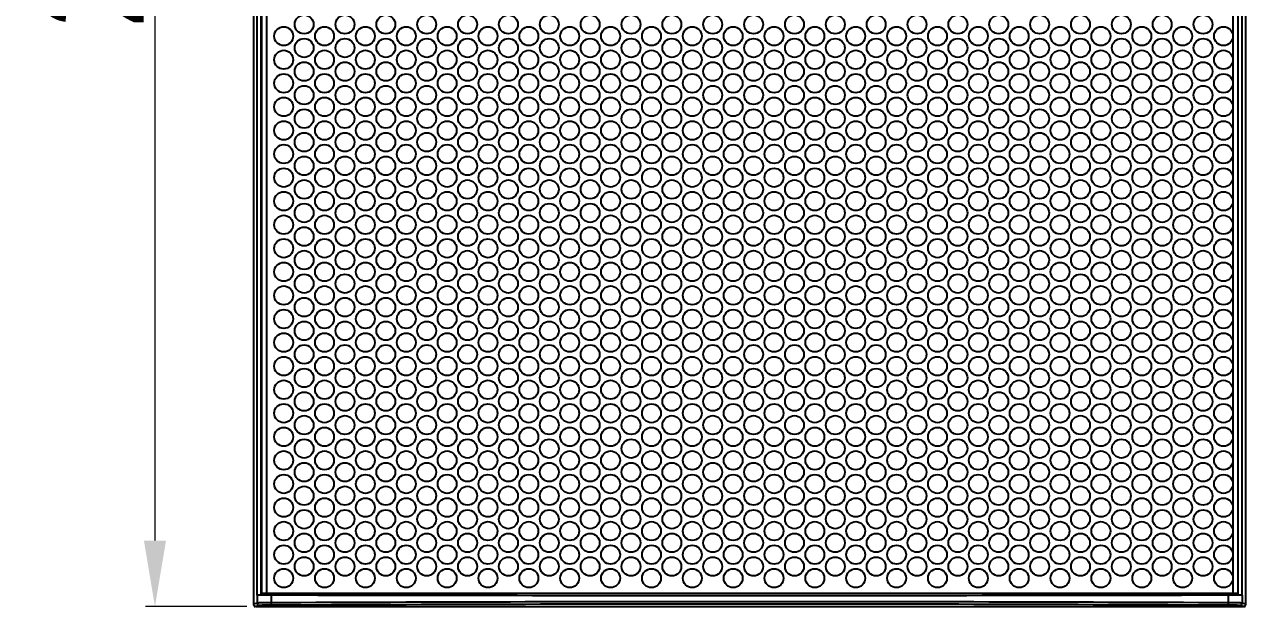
# Model space of a CAD drawing. Header units: millimetres. Extents: x -25011 to 3905, y -2 to 3370.
# Drawn here: x 1613.3 to 1872.1, y 650.7 to 774.2 of the extents above; entities that cross this region are included whole.
import ezdxf

# ---------------------------------------------------------------- set-up
doc = ezdxf.new("R2010")
doc.units = ezdxf.units.MM
doc.layers.add('dim', color=252, linetype='Continuous', lineweight=9)
doc.styles.get("Standard").update_dxf_attribs({"font": 'arial.ttf'})
doc.dimstyles.new('ISO-30', dxfattribs={"dimtxt": 22, "dimasz": 14, "dimexe": 2, "dimexo": 2, "dimgap": 2, "dimtad": 1, "dimtoh": 1, "dimdec": 1, "dimdsep": 46, "dimtxsty": 'Standard', "dimcen": 0, "dimclrd": 256, "dimclre": 256, "dimclrt": 256, "dimadec": 0, "dimazin": 0, "dimtfac": 1, "dimtdec": 1, "dimtmove": 0, "dimatfit": 3, "dimfxl": 1, "dimlwd": -1, "dimlwe": -1, "dimarcsym": 0})

# ---------------------------------------------------------------- blocks, each defined once
blk = doc.blocks.new('*D38')
at = {"layer": 'Defpoints', "color": 0, "transparency": 16777216}
for p in [(1662.31, 946.76), (1640.94, 650.71), (1662.38, 650.71)]:
    blk.add_point(p, dxfattribs=at)
at = {"layer": 'dim', "transparency": 16777216}
for p, q in [((1660.31, 946.76), (1638.94, 946.76)), ((1640.94, 932.76), (1640.94, 664.71)), ((1660.38, 650.71), (1638.94, 650.71))]:
    blk.add_line(p, q, dxfattribs=at)
for points in [[(1638.61, 932.76), (1643.28, 932.76), (1640.94, 946.76)], [(1638.61, 664.71), (1643.28, 664.71), (1640.94, 650.71)]]:
    blk.add_solid(points, dxfattribs=at)
at = {"layer": 'dim', "transparency": 16777216, "insert": (1627.71, 798.74), "char_height": 22, "attachment_point": 5, "rotation": 90}
blk.add_mtext('296', dxfattribs=at)

msp = doc.modelspace()

# ---------------------------------------------------------------- linework, layer by layer
at = {"color": 7, "linetype": 'Continuous'}
for p, q in [((1661.876, 651.208), (1661.876, 946.268)), ((1872.089, 946.268), (1872.089, 651.208)), ((1662.586, 654.209), (1662.586, 943.467)), ((1663.439, 653.151), (1663.439, 944.351)), ((1663.504, 943.988), (1663.504, 653.488)), ((1664.611, 943.988), (1664.611, 653.488)), ((1869.354, 943.988), (1869.354, 653.488)), ((1870.461, 943.988), (1870.461, 653.488)), ((1870.526, 653.151), (1870.526, 944.351)), ((1871.379, 654.009), (1871.379, 943.267)), ((1662.599, 653.127), (1662.599, 651.449)), ((1870.46, 653.488), (1663.505, 653.488)), ((1665.549, 653.12), (1665.549, 651.505)), ((1868.416, 653.12), (1868.416, 651.505)), ((1871.366, 653.127), (1871.366, 651.449)), ((1871.379, 654.009), (1871.379, 654.209)), ((1871.379, 653.127), (1871.379, 654.009)), ((1662.599, 651.449), (1661.876, 651.208)), ((1661.983, 650.903), (1661.983, 650.738)), ((1661.983, 650.738), (1662.211, 650.738)), ((1663.099, 650.949), (1662.377, 650.708)), ((1662.377, 650.708), (1871.588, 650.708)), ((1871.588, 650.708), (1870.866, 650.949)), ((1872.089, 651.208), (1871.366, 651.449)), ((1871.754, 650.738), (1871.983, 650.738)), ((1871.983, 650.738), (1871.983, 650.903))]:
    msp.add_line(p, q, dxfattribs=at)
at = {"color": 8}
for centre in [(1672.553, 774.229), (1681.214, 774.229), (1689.874, 774.229), (1698.534, 774.229), (1707.195, 774.229), (1715.855, 774.229), (1724.515, 774.229), (1733.175, 774.229), (1741.836, 774.229), (1750.496, 774.229), (1759.156, 774.229), (1767.816, 774.229), (1776.477, 774.229), (1785.137, 774.229), (1793.797, 774.229), (1802.457, 774.229), (1811.118, 774.229), (1819.778, 774.229), (1828.438, 774.229), (1837.098, 774.229), (1845.759, 774.229), (1854.419, 774.229), (1863.079, 774.229), (1668.223, 771.729), (1676.884, 771.729), (1685.544, 771.729), (1694.204, 771.729), (1702.864, 771.729), (1711.525, 771.729), (1720.185, 771.729), (1728.845, 771.729), (1737.505, 771.729), (1746.166, 771.729), (1754.826, 771.729), (1763.486, 771.729), (1772.146, 771.729), (1780.807, 771.729), (1789.467, 771.729), (1798.127, 771.729), (1806.787, 771.729), (1815.448, 771.729), (1824.108, 771.729), (1832.768, 771.729), (1841.428, 771.729), (1850.089, 771.729), (1858.749, 771.729), (1867.409, 771.729), (1668.223, 766.729), (1672.553, 769.229), (1676.884, 766.729), (1681.214, 769.229), (1685.544, 766.729), (1689.874, 769.229), (1694.204, 766.729), (1698.534, 769.229), (1702.864, 766.729), (1707.195, 769.229), (1711.525, 766.729), (1715.855, 769.229), (1720.185, 766.729), (1724.515, 769.229), (1728.845, 766.729), (1733.175, 769.229), (1737.505, 766.729), (1741.836, 769.229), (1746.166, 766.729), (1750.496, 769.229), (1754.826, 766.729), (1759.156, 769.229), (1763.486, 766.729), (1767.816, 769.229), (1772.146, 766.729), (1776.477, 769.229), (1780.807, 766.729), (1785.137, 769.229), (1789.467, 766.729), (1793.797, 769.229), (1798.127, 766.729), (1802.457, 769.229), (1806.787, 766.729), (1811.118, 769.229), (1815.448, 766.729), (1819.778, 769.229), (1824.108, 766.729), (1828.438, 769.229), (1832.768, 766.729), (1837.098, 769.229), (1841.428, 766.729), (1845.759, 769.229), (1850.089, 766.729), (1854.419, 769.229), (1858.749, 766.729), (1863.079, 769.229), (1867.409, 766.729), (1672.553, 764.229), (1681.214, 764.229), (1689.874, 764.229), (1698.534, 764.229), (1707.195, 764.229), (1715.855, 764.229), (1724.515, 764.229), (1733.175, 764.229), (1741.836, 764.229), (1750.496, 764.229), (1759.156, 764.229), (1767.816, 764.229), (1776.477, 764.229), (1785.137, 764.229), (1793.797, 764.229), (1802.457, 764.229), (1811.118, 764.229), (1819.778, 764.229), (1828.438, 764.229), (1837.098, 764.229), (1845.759, 764.229), (1854.419, 764.229), (1863.079, 764.229), (1668.223, 761.729), (1676.884, 761.729), (1685.544, 761.729), (1694.204, 761.729), (1702.864, 761.729), (1711.525, 761.729), (1720.185, 761.729), (1728.845, 761.729), (1737.505, 761.729), (1746.166, 761.729), (1754.826, 761.729), (1763.486, 761.729), (1772.146, 761.729), (1780.807, 761.729), (1789.467, 761.729), (1798.127, 761.729), (1806.787, 761.729), (1815.448, 761.729), (1824.108, 761.729), (1832.768, 761.729), (1841.428, 761.729), (1850.089, 761.729), (1858.749, 761.729), (1867.409, 761.729), (1672.553, 759.229), (1681.214, 759.229), (1689.874, 759.229), (1698.534, 759.229), (1707.195, 759.229), (1715.855, 759.229), (1724.515, 759.229), (1733.175, 759.229), (1741.836, 759.229), (1750.496, 759.229), (1759.156, 759.229), (1767.816, 759.229), (1776.477, 759.229), (1785.137, 759.229), (1793.797, 759.229), (1802.457, 759.229), (1811.118, 759.229), (1819.778, 759.229), (1828.438, 759.229), (1837.098, 759.229), (1845.759, 759.229), (1854.419, 759.229), (1863.079, 759.229), (1668.223, 756.729), (1676.884, 756.729), (1685.544, 756.729), (1694.204, 756.729), (1702.864, 756.729), (1711.525, 756.729), (1720.185, 756.729), (1728.845, 756.729), (1737.505, 756.729), (1746.166, 756.729), (1754.826, 756.729), (1763.486, 756.729), (1772.146, 756.729), (1780.807, 756.729), (1789.467, 756.729), (1798.127, 756.729), (1806.787, 756.729), (1815.448, 756.729), (1824.108, 756.729), (1832.768, 756.729), (1841.428, 756.729), (1850.089, 756.729), (1858.749, 756.729), (1867.409, 756.729), (1672.553, 754.229), (1681.214, 754.229), (1689.874, 754.229), (1698.534, 754.229), (1707.195, 754.229), (1715.855, 754.229), (1724.515, 754.229), (1733.175, 754.229), (1741.836, 754.229), (1750.496, 754.229), (1759.156, 754.229), (1767.816, 754.229), (1776.477, 754.229), (1785.137, 754.229), (1793.797, 754.229), (1802.457, 754.229), (1811.118, 754.229), (1819.778, 754.229), (1828.438, 754.229), (1837.098, 754.229), (1845.759, 754.229), (1854.419, 754.229), (1863.079, 754.229), (1668.223, 751.729), (1676.884, 751.729), (1685.544, 751.729), (1694.204, 751.729), (1702.864, 751.729), (1711.525, 751.729), (1720.185, 751.729), (1728.845, 751.729), (1737.505, 751.729), (1746.166, 751.729), (1754.826, 751.729), (1763.486, 751.729), (1772.146, 751.729), (1780.807, 751.729), (1789.467, 751.729), (1798.127, 751.729), (1806.787, 751.729), (1815.448, 751.729), (1824.108, 751.729), (1832.768, 751.729), (1841.428, 751.729), (1850.089, 751.729), (1858.749, 751.729), (1867.409, 751.729), (1672.553, 749.229), (1681.214, 749.229), (1689.874, 749.229), (1698.534, 749.229), (1707.195, 749.229), (1715.855, 749.229), (1724.515, 749.229), (1733.175, 749.229), (1741.836, 749.229), (1750.496, 749.229), (1759.156, 749.229), (1767.816, 749.229), (1776.477, 749.229), (1785.137, 749.229), (1793.797, 749.229), (1802.457, 749.229), (1811.118, 749.229), (1819.778, 749.229), (1828.438, 749.229), (1837.098, 749.229), (1845.759, 749.229), (1854.419, 749.229), (1863.079, 749.229), (1668.223, 746.729), (1676.884, 746.729), (1685.544, 746.729), (1694.204, 746.729), (1702.864, 746.729), (1711.525, 746.729), (1720.185, 746.729), (1728.845, 746.729), (1737.505, 746.729), (1746.166, 746.729), (1754.826, 746.729), (1763.486, 746.729), (1772.146, 746.729), (1780.807, 746.729), (1789.467, 746.729), (1798.127, 746.729), (1806.787, 746.729), (1815.448, 746.729), (1824.108, 746.729), (1832.768, 746.729), (1841.428, 746.729), (1850.089, 746.729), (1858.749, 746.729), (1867.409, 746.729), (1672.553, 744.229), (1681.214, 744.229), (1689.874, 744.229), (1698.534, 744.229), (1707.195, 744.229), (1715.855, 744.229), (1724.515, 744.229), (1733.175, 744.229), (1741.836, 744.229), (1750.496, 744.229), (1759.156, 744.229), (1767.816, 744.229), (1776.477, 744.229), (1785.137, 744.229), (1793.797, 744.229), (1802.457, 744.229), (1811.118, 744.229), (1819.778, 744.229), (1828.438, 744.229), (1837.098, 744.229), (1845.759, 744.229), (1854.419, 744.229), (1863.079, 744.229), (1668.223, 741.729), (1676.884, 741.729), (1685.544, 741.729), (1694.204, 741.729), (1702.864, 741.729), (1711.525, 741.729), (1720.185, 741.729), (1728.845, 741.729), (1737.505, 741.729), (1746.166, 741.729), (1754.826, 741.729), (1763.486, 741.729), (1772.146, 741.729), (1780.807, 741.729), (1789.467, 741.729), (1798.127, 741.729), (1806.787, 741.729), (1815.448, 741.729), (1824.108, 741.729), (1832.768, 741.729), (1841.428, 741.729), (1850.089, 741.729), (1858.749, 741.729), (1867.409, 741.729), (1672.553, 739.229), (1681.214, 739.229), (1689.874, 739.229), (1698.534, 739.229), (1707.195, 739.229), (1715.855, 739.229), (1724.515, 739.229), (1733.175, 739.229), (1741.836, 739.229), (1750.496, 739.229), (1759.156, 739.229), (1767.816, 739.229), (1776.477, 739.229), (1785.137, 739.229), (1793.797, 739.229), (1802.457, 739.229), (1811.118, 739.229), (1819.778, 739.229), (1828.438, 739.229), (1837.098, 739.229), (1845.759, 739.229), (1854.419, 739.229), (1863.079, 739.229), (1668.223, 736.729), (1676.884, 736.729), (1685.544, 736.729), (1694.204, 736.729), (1702.864, 736.729), (1711.525, 736.729), (1720.185, 736.729), (1728.845, 736.729), (1737.505, 736.729), (1746.166, 736.729), (1754.826, 736.729), (1763.486, 736.729), (1772.146, 736.729), (1780.807, 736.729), (1789.467, 736.729), (1798.127, 736.729), (1806.787, 736.729), (1815.448, 736.729), (1824.108, 736.729), (1832.768, 736.729), (1841.428, 736.729), (1850.089, 736.729), (1858.749, 736.729), (1867.409, 736.729), (1672.553, 734.229), (1681.214, 734.229), (1689.874, 734.229), (1698.534, 734.229), (1707.195, 734.229), (1715.855, 734.229), (1724.515, 734.229), (1733.175, 734.229), (1741.836, 734.229), (1750.496, 734.229), (1759.156, 734.229), (1767.816, 734.229), (1776.477, 734.229), (1785.137, 734.229), (1793.797, 734.229), (1802.457, 734.229), (1811.118, 734.229), (1819.778, 734.229), (1828.438, 734.229), (1837.098, 734.229), (1845.759, 734.229), (1854.419, 734.229), (1863.079, 734.229), (1668.223, 731.729), (1676.884, 731.729), (1685.544, 731.729), (1694.204, 731.729), (1702.864, 731.729), (1711.525, 731.729), (1720.185, 731.729), (1728.845, 731.729), (1737.505, 731.729), (1746.166, 731.729), (1754.826, 731.729), (1763.486, 731.729), (1772.146, 731.729), (1780.807, 731.729), (1789.467, 731.729), (1798.127, 731.729), (1806.787, 731.729), (1815.448, 731.729), (1824.108, 731.729), (1832.768, 731.729), (1841.428, 731.729), (1850.089, 731.729), (1858.749, 731.729), (1867.409, 731.729), (1672.553, 729.229), (1681.214, 729.229), (1689.874, 729.229), (1698.534, 729.229), (1707.195, 729.229), (1715.855, 729.229), (1724.515, 729.229), (1733.175, 729.229), (1741.836, 729.229), (1750.496, 729.229), (1759.156, 729.229), (1767.816, 729.229), (1776.477, 729.229), (1785.137, 729.229), (1793.797, 729.229), (1802.457, 729.229), (1811.118, 729.229), (1819.778, 729.229), (1828.438, 729.229), (1837.098, 729.229), (1845.759, 729.229), (1854.419, 729.229), (1863.079, 729.229), (1668.223, 726.729), (1676.884, 726.729), (1685.544, 726.729), (1694.204, 726.729), (1702.864, 726.729), (1711.525, 726.729), (1720.185, 726.729), (1728.845, 726.729), (1737.505, 726.729), (1746.166, 726.729), (1754.826, 726.729), (1763.486, 726.729), (1772.146, 726.729), (1780.807, 726.729), (1789.467, 726.729), (1798.127, 726.729), (1806.787, 726.729), (1815.448, 726.729), (1824.108, 726.729), (1832.768, 726.729), (1841.428, 726.729), (1850.089, 726.729), (1858.749, 726.729), (1867.409, 726.729), (1672.553, 724.229), (1681.214, 724.229), (1689.874, 724.229), (1698.534, 724.229), (1707.195, 724.229), (1715.855, 724.229), (1724.515, 724.229), (1733.175, 724.229), (1741.836, 724.229), (1750.496, 724.229), (1759.156, 724.229), (1767.816, 724.229), (1776.477, 724.229), (1785.137, 724.229), (1793.797, 724.229), (1802.457, 724.229), (1811.118, 724.229), (1819.778, 724.229), (1828.438, 724.229), (1837.098, 724.229), (1845.759, 724.229), (1854.419, 724.229), (1863.079, 724.229), (1668.223, 721.729), (1676.884, 721.729), (1685.544, 721.729), (1694.204, 721.729), (1702.864, 721.729), (1711.525, 721.729), (1720.185, 721.729), (1728.845, 721.729), (1737.505, 721.729), (1746.166, 721.729), (1754.826, 721.729), (1763.486, 721.729), (1772.146, 721.729), (1780.807, 721.729), (1789.467, 721.729), (1798.127, 721.729), (1806.787, 721.729), (1815.448, 721.729), (1824.108, 721.729), (1832.768, 721.729), (1841.428, 721.729), (1850.089, 721.729), (1858.749, 721.729), (1867.409, 721.729), (1672.553, 719.229), (1681.214, 719.229), (1689.874, 719.229), (1698.534, 719.229), (1707.195, 719.229), (1715.855, 719.229), (1724.515, 719.229), (1733.175, 719.229), (1741.836, 719.229), (1750.496, 719.229), (1759.156, 719.229), (1767.816, 719.229), (1776.477, 719.229), (1785.137, 719.229), (1793.797, 719.229), (1802.457, 719.229), (1811.118, 719.229), (1819.778, 719.229), (1828.438, 719.229), (1837.098, 719.229), (1845.759, 719.229), (1854.419, 719.229), (1863.079, 719.229), (1668.223, 716.729), (1676.884, 716.729), (1685.544, 716.729), (1694.204, 716.729), (1702.864, 716.729), (1711.525, 716.729), (1720.185, 716.729), (1728.845, 716.729), (1737.505, 716.729), (1746.166, 716.729), (1754.826, 716.729), (1763.486, 716.729), (1772.146, 716.729), (1780.807, 716.729), (1789.467, 716.729), (1798.127, 716.729), (1806.787, 716.729), (1815.448, 716.729), (1824.108, 716.729), (1832.768, 716.729), (1841.428, 716.729), (1850.089, 716.729), (1858.749, 716.729), (1867.409, 716.729), (1672.553, 714.229), (1681.214, 714.229), (1689.874, 714.229), (1698.534, 714.229), (1707.195, 714.229), (1715.855, 714.229), (1724.515, 714.229), (1733.175, 714.229), (1741.836, 714.229), (1750.496, 714.229), (1759.156, 714.229), (1767.816, 714.229), (1776.477, 714.229), (1785.137, 714.229), (1793.797, 714.229), (1802.457, 714.229), (1811.118, 714.229), (1819.778, 714.229), (1828.438, 714.229), (1837.098, 714.229), (1845.759, 714.229), (1854.419, 714.229), (1863.079, 714.229), (1668.223, 711.729), (1676.884, 711.729), (1685.544, 711.729), (1694.204, 711.729), (1702.864, 711.729), (1711.525, 711.729), (1720.185, 711.729), (1728.845, 711.729), (1737.505, 711.729), (1746.166, 711.729), (1754.826, 711.729), (1763.486, 711.729), (1772.146, 711.729), (1780.807, 711.729), (1789.467, 711.729), (1798.127, 711.729), (1806.787, 711.729), (1815.448, 711.729), (1824.108, 711.729), (1832.768, 711.729), (1841.428, 711.729), (1850.089, 711.729), (1858.749, 711.729), (1867.409, 711.729), (1672.553, 709.229), (1681.214, 709.229), (1689.874, 709.229), (1698.534, 709.229), (1707.195, 709.229), (1715.855, 709.229), (1724.515, 709.229), (1733.175, 709.229), (1741.836, 709.229), (1750.496, 709.229), (1759.156, 709.229), (1767.816, 709.229), (1776.477, 709.229), (1785.137, 709.229), (1793.797, 709.229), (1802.457, 709.229), (1811.118, 709.229), (1819.778, 709.229), (1828.438, 709.229), (1837.098, 709.229), (1845.759, 709.229), (1854.419, 709.229), (1863.079, 709.229), (1668.223, 706.729), (1676.884, 706.729), (1685.544, 706.729), (1694.204, 706.729), (1702.864, 706.729), (1711.525, 706.729), (1720.185, 706.729), (1728.845, 706.729), (1737.505, 706.729), (1746.166, 706.729), (1754.826, 706.729), (1763.486, 706.729), (1772.146, 706.729), (1780.807, 706.729), (1789.467, 706.729), (1798.127, 706.729), (1806.787, 706.729), (1815.448, 706.729), (1824.108, 706.729), (1832.768, 706.729), (1841.428, 706.729), (1850.089, 706.729), (1858.749, 706.729), (1867.409, 706.729), (1672.553, 704.229), (1681.214, 704.229), (1689.874, 704.229), (1698.534, 704.229), (1707.195, 704.229), (1715.855, 704.229), (1724.515, 704.229), (1733.175, 704.229), (1741.836, 704.229), (1750.496, 704.229), (1759.156, 704.229), (1767.816, 704.229), (1776.477, 704.229), (1785.137, 704.229), (1793.797, 704.229), (1802.457, 704.229), (1811.118, 704.229), (1819.778, 704.229), (1828.438, 704.229), (1837.098, 704.229), (1845.759, 704.229), (1854.419, 704.229), (1863.079, 704.229), (1668.223, 701.729), (1676.884, 701.729), (1685.544, 701.729), (1694.204, 701.729), (1702.864, 701.729), (1711.525, 701.729), (1720.185, 701.729), (1728.845, 701.729), (1737.505, 701.729), (1746.166, 701.729), (1754.826, 701.729), (1763.486, 701.729), (1772.146, 701.729), (1780.807, 701.729), (1789.467, 701.729), (1798.127, 701.729), (1806.787, 701.729), (1815.448, 701.729), (1824.108, 701.729), (1832.768, 701.729), (1841.428, 701.729), (1850.089, 701.729), (1858.749, 701.729), (1867.409, 701.729), (1672.553, 699.229), (1681.214, 699.229), (1689.874, 699.229), (1698.534, 699.229), (1707.195, 699.229), (1715.855, 699.229), (1724.515, 699.229), (1733.175, 699.229), (1741.836, 699.229), (1750.496, 699.229), (1759.156, 699.229), (1767.816, 699.229), (1776.477, 699.229), (1785.137, 699.229), (1793.797, 699.229), (1802.457, 699.229), (1811.118, 699.229), (1819.778, 699.229), (1828.438, 699.229), (1837.098, 699.229), (1845.759, 699.229), (1854.419, 699.229), (1863.079, 699.229), (1668.223, 696.729), (1672.553, 694.229), (1676.884, 696.729), (1681.214, 694.229), (1685.544, 696.729), (1689.874, 694.229), (1694.204, 696.729), (1698.534, 694.229), (1702.864, 696.729), (1707.195, 694.229), (1711.525, 696.729), (1715.855, 694.229), (1720.185, 696.729), (1724.515, 694.229), (1728.845, 696.729), (1733.175, 694.229), (1737.505, 696.729), (1741.836, 694.229), (1746.166, 696.729), (1750.496, 694.229), (1754.826, 696.729), (1759.156, 694.229), (1763.486, 696.729), (1767.816, 694.229), (1772.146, 696.729), (1776.477, 694.229), (1780.807, 696.729), (1785.137, 694.229), (1789.467, 696.729), (1793.797, 694.229), (1798.127, 696.729), (1802.457, 694.229), (1806.787, 696.729), (1811.118, 694.229), (1815.448, 696.729), (1819.778, 694.229), (1824.108, 696.729), (1828.438, 694.229), (1832.768, 696.729), (1837.098, 694.229), (1841.428, 696.729), (1845.759, 694.229), (1850.089, 696.729), (1854.419, 694.229), (1858.749, 696.729), (1863.079, 694.229), (1867.409, 696.729), (1668.223, 691.729), (1676.884, 691.729), (1685.544, 691.729), (1694.204, 691.729), (1702.864, 691.729), (1711.525, 691.729), (1720.185, 691.729), (1728.845, 691.729), (1737.505, 691.729), (1746.166, 691.729), (1754.826, 691.729), (1763.486, 691.729), (1772.146, 691.729), (1780.807, 691.729), (1789.467, 691.729), (1798.127, 691.729), (1806.787, 691.729), (1815.448, 691.729), (1824.108, 691.729), (1832.768, 691.729), (1841.428, 691.729), (1850.089, 691.729), (1858.749, 691.729), (1867.409, 691.729), (1672.553, 689.229), (1681.214, 689.229), (1689.874, 689.229), (1698.534, 689.229), (1707.195, 689.229), (1715.855, 689.229), (1724.515, 689.229), (1733.175, 689.229), (1741.836, 689.229), (1750.496, 689.229), (1759.156, 689.229), (1767.816, 689.229), (1776.477, 689.229), (1785.137, 689.229), (1793.797, 689.229), (1802.457, 689.229), (1811.118, 689.229), (1819.778, 689.229), (1828.438, 689.229), (1837.098, 689.229), (1845.759, 689.229), (1854.419, 689.229), (1863.079, 689.229), (1668.223, 686.729), (1676.884, 686.729), (1685.544, 686.729), (1694.204, 686.729), (1702.864, 686.729), (1711.525, 686.729), (1720.185, 686.729), (1728.845, 686.729), (1737.505, 686.729), (1746.166, 686.729), (1754.826, 686.729), (1763.486, 686.729), (1772.146, 686.729), (1780.807, 686.729), (1789.467, 686.729), (1798.127, 686.729), (1806.787, 686.729), (1815.448, 686.729), (1824.108, 686.729), (1832.768, 686.729), (1841.428, 686.729), (1850.089, 686.729), (1858.749, 686.729), (1867.409, 686.729), (1672.553, 684.229), (1681.214, 684.229), (1689.874, 684.229), (1698.534, 684.229), (1707.195, 684.229), (1715.855, 684.229), (1724.515, 684.229), (1733.175, 684.229), (1741.836, 684.229), (1750.496, 684.229), (1759.156, 684.229), (1767.816, 684.229), (1776.477, 684.229), (1785.137, 684.229), (1793.797, 684.229), (1802.457, 684.229), (1811.118, 684.229), (1819.778, 684.229), (1828.438, 684.229), (1837.098, 684.229), (1845.759, 684.229), (1854.419, 684.229), (1863.079, 684.229), (1668.223, 681.729), (1676.884, 681.729), (1685.544, 681.729), (1694.204, 681.729), (1702.864, 681.729), (1711.525, 681.729), (1720.185, 681.729), (1728.845, 681.729), (1737.505, 681.729), (1746.166, 681.729), (1754.826, 681.729), (1763.486, 681.729), (1772.146, 681.729), (1780.807, 681.729), (1789.467, 681.729), (1798.127, 681.729), (1806.787, 681.729), (1815.448, 681.729), (1824.108, 681.729), (1832.768, 681.729), (1841.428, 681.729), (1850.089, 681.729), (1858.749, 681.729), (1867.409, 681.729), (1672.553, 679.229), (1681.214, 679.229), (1689.874, 679.229), (1698.534, 679.229), (1707.195, 679.229), (1715.855, 679.229), (1724.515, 679.229), (1733.175, 679.229), (1741.836, 679.229), (1750.496, 679.229), (1759.156, 679.229), (1767.816, 679.229), (1776.477, 679.229), (1785.137, 679.229), (1793.797, 679.229), (1802.457, 679.229), (1811.118, 679.229), (1819.778, 679.229), (1828.438, 679.229), (1837.098, 679.229), (1845.759, 679.229), (1854.419, 679.229), (1863.079, 679.229), (1668.223, 676.729), (1676.884, 676.729), (1685.544, 676.729), (1694.204, 676.729), (1702.864, 676.729), (1711.525, 676.729), (1720.185, 676.729), (1728.845, 676.729), (1737.505, 676.729), (1746.166, 676.729), (1754.826, 676.729), (1763.486, 676.729), (1772.146, 676.729), (1780.807, 676.729), (1789.467, 676.729), (1798.127, 676.729), (1806.787, 676.729), (1815.448, 676.729), (1824.108, 676.729), (1832.768, 676.729), (1841.428, 676.729), (1850.089, 676.729), (1858.749, 676.729), (1867.409, 676.729), (1672.553, 674.229), (1681.214, 674.229), (1689.874, 674.229), (1698.534, 674.229), (1707.195, 674.229), (1715.855, 674.229), (1724.515, 674.229), (1733.175, 674.229), (1741.836, 674.229), (1750.496, 674.229), (1759.156, 674.229), (1767.816, 674.229), (1776.477, 674.229), (1785.137, 674.229), (1793.797, 674.229), (1802.457, 674.229), (1811.118, 674.229), (1819.778, 674.229), (1828.438, 674.229), (1837.098, 674.229), (1845.759, 674.229), (1854.419, 674.229), (1863.079, 674.229), (1668.223, 671.729), (1676.884, 671.729), (1685.544, 671.729), (1694.204, 671.729), (1702.864, 671.729), (1711.525, 671.729), (1720.185, 671.729), (1728.845, 671.729), (1737.505, 671.729), (1746.166, 671.729), (1754.826, 671.729), (1763.486, 671.729), (1772.146, 671.729), (1780.807, 671.729), (1789.467, 671.729), (1798.127, 671.729), (1806.787, 671.729), (1815.448, 671.729), (1824.108, 671.729), (1832.768, 671.729), (1841.428, 671.729), (1850.089, 671.729), (1858.749, 671.729), (1867.409, 671.729), (1672.553, 669.229), (1681.214, 669.229), (1689.874, 669.229), (1698.534, 669.229), (1707.195, 669.229), (1715.855, 669.229), (1724.515, 669.229), (1733.175, 669.229), (1741.836, 669.229), (1750.496, 669.229), (1759.156, 669.229), (1767.816, 669.229), (1776.477, 669.229), (1785.137, 669.229), (1793.797, 669.229), (1802.457, 669.229), (1811.118, 669.229), (1819.778, 669.229), (1828.438, 669.229), (1837.098, 669.229), (1845.759, 669.229), (1854.419, 669.229), (1863.079, 669.229), (1668.223, 666.729), (1676.884, 666.729), (1685.544, 666.729), (1694.204, 666.729), (1702.864, 666.729), (1711.525, 666.729), (1720.185, 666.729), (1728.845, 666.729), (1737.505, 666.729), (1746.166, 666.729), (1754.826, 666.729), (1763.486, 666.729), (1772.146, 666.729), (1780.807, 666.729), (1789.467, 666.729), (1798.127, 666.729), (1806.787, 666.729), (1815.448, 666.729), (1824.108, 666.729), (1832.768, 666.729), (1841.428, 666.729), (1850.089, 666.729), (1858.749, 666.729), (1867.409, 666.729), (1672.553, 664.229), (1681.214, 664.229), (1689.874, 664.229), (1698.534, 664.229), (1707.195, 664.229), (1715.855, 664.229), (1724.515, 664.229), (1733.175, 664.229), (1741.836, 664.229), (1750.496, 664.229), (1759.156, 664.229), (1767.816, 664.229), (1776.477, 664.229), (1785.137, 664.229), (1793.797, 664.229), (1802.457, 664.229), (1811.118, 664.229), (1819.778, 664.229), (1828.438, 664.229), (1837.098, 664.229), (1845.759, 664.229), (1854.419, 664.229), (1863.079, 664.229), (1668.223, 661.729), (1676.884, 661.729), (1685.544, 661.729), (1694.204, 661.729), (1702.864, 661.729), (1711.525, 661.729), (1720.185, 661.729), (1728.845, 661.729), (1737.505, 661.729), (1746.166, 661.729), (1754.826, 661.729), (1763.486, 661.729), (1772.146, 661.729), (1780.807, 661.729), (1789.467, 661.729), (1798.127, 661.729), (1806.787, 661.729), (1815.448, 661.729), (1824.108, 661.729), (1832.768, 661.729), (1841.428, 661.729), (1850.089, 661.729), (1858.749, 661.729), (1867.409, 661.729), (1672.553, 659.229), (1681.214, 659.229), (1689.874, 659.229), (1698.534, 659.229), (1707.195, 659.229), (1715.855, 659.229), (1724.515, 659.229), (1733.175, 659.229), (1741.836, 659.229), (1750.496, 659.229), (1759.156, 659.229), (1767.816, 659.229), (1776.477, 659.229), (1785.137, 659.229), (1793.797, 659.229), (1802.457, 659.229), (1811.118, 659.229), (1819.778, 659.229), (1828.438, 659.229), (1837.098, 659.229), (1845.759, 659.229), (1854.419, 659.229), (1863.079, 659.229), (1668.223, 656.729), (1676.884, 656.729), (1685.544, 656.729), (1694.204, 656.729), (1702.864, 656.729), (1711.525, 656.729), (1720.185, 656.729), (1728.845, 656.729), (1737.505, 656.729), (1746.166, 656.729), (1754.826, 656.729), (1763.486, 656.729), (1772.146, 656.729), (1780.807, 656.729), (1789.467, 656.729), (1798.127, 656.729), (1806.787, 656.729), (1815.448, 656.729), (1824.108, 656.729), (1832.768, 656.729), (1841.428, 656.729), (1850.089, 656.729), (1858.749, 656.729), (1867.409, 656.729)]:
    msp.add_circle(centre, 2, dxfattribs=at)
at = {"color": 7, "linetype": 'Continuous'}
for centre, radius, start, end in [((1236.161, 653.684), 426.425, 359.92521, 0.07054), ((1663.099, 651.449), 0.5, 180.0105, 269.91965), ((1766.983, -21247.726), 21899.466, 89.7346189, 90.2653811), ((1766.983, -21191.893), 21843.133, 89.7342769, 90.2657231), ((1870.866, 651.449), 0.5, 270.08036, 359.98949)]:
    msp.add_arc(centre, radius, start, end, dxfattribs=at)
at = {"color": 7, "linetype": 'Continuous', "extrusion": (0, 0, -1)}
for centre, major_axis, ratio, start_param, end_param in [((1766.983, 656.393), (388.5, 0), 0.0087269, 1.2987351, 1.8428576), ((1662.377, 651.209), (0.475, 0.158), 0.9984779, 1.8927601, 3.462643), ((1871.588, 651.209), (0.475, -0.158), 0.9984779, -0.3210504, 1.2488326)]:
    msp.add_ellipse(centre, major_axis=major_axis, ratio=ratio, start_param=start_param, end_param=end_param, dxfattribs=at)
at = {"color": 7, "linetype": 'Continuous'}
for points, knots in [([(1665.549, 651.505), (1665.169, 651.503), (1664.623, 651.5), (1663.934, 651.492), (1663.507, 651.485), (1663.156, 651.477), (1662.889, 651.471), (1662.714, 651.459), (1662.626, 651.457), (1662.599, 651.449)], [0, 0, 0, 0, 0.386624, 0.5548287, 0.7006478, 0.8206528, 0.9118717, 0.9721229, 1, 1, 1, 1]), ([(1665.68, 651.005), (1665.347, 651.003), (1664.87, 651), (1664.267, 650.992), (1663.893, 650.985), (1663.586, 650.977), (1663.352, 650.971), (1663.199, 650.959), (1663.121, 650.957), (1663.099, 650.949)], [0, 0, 0, 0, 0.386587, 0.5547763, 0.7005831, 0.820582, 0.9118034, 0.9720686, 1, 1, 1, 1]), ([(1665.549, 651.505), (1665.55, 651.387), (1665.565, 651.226), (1665.614, 651.061), (1665.659, 651.006), (1665.68, 651.005)], [0, 0, 0, 0, 0.6614334, 0.8802092, 1, 1, 1, 1]), ([(1868.416, 651.505), (1868.415, 651.387), (1868.4, 651.226), (1868.351, 651.061), (1868.306, 651.006), (1868.285, 651.005)], [0, 0, 0, 0, 0.6614319, 0.8802085, 1, 1, 1, 1]), ([(1870.866, 650.949), (1870.844, 650.957), (1870.766, 650.959), (1870.613, 650.971), (1870.379, 650.977), (1870.071, 650.985), (1869.698, 650.992), (1869.095, 651), (1868.618, 651.003), (1868.285, 651.005)], [0, 0, 0, 0, 0.027978, 0.0883193, 0.1796747, 0.299762, 0.445615, 0.613697, 1, 1, 1, 1]), ([(1871.366, 651.449), (1871.339, 651.457), (1871.251, 651.459), (1871.076, 651.471), (1870.808, 651.477), (1870.457, 651.485), (1870.03, 651.492), (1869.341, 651.5), (1868.796, 651.503), (1868.416, 651.505)], [0, 0, 0, 0, 0.0279209, 0.0882511, 0.1796046, 0.2996972, 0.4455625, 0.6136601, 1, 1, 1, 1])]:
    msp.add_open_spline(points, degree=3, knots=knots, dxfattribs=at)

# ---------------------------------------------------------------- dimensions: what is measured, and where the dimension line sits
at = {"layer": 'dim'}
dim = msp.add_linear_dim(base=(1640.944, 650.708), p1=(1662.312, 946.763), p2=(1662.377, 650.708), angle=90, dimstyle='ISO-30', override={"dimdec": 0}, dxfattribs=at)
dim.commit()
dim.dimension.update_dxf_attribs({"geometry": '*D38', "text_midpoint": (1627.711, 798.736)})

doc.saveas('drawing.dxf')
